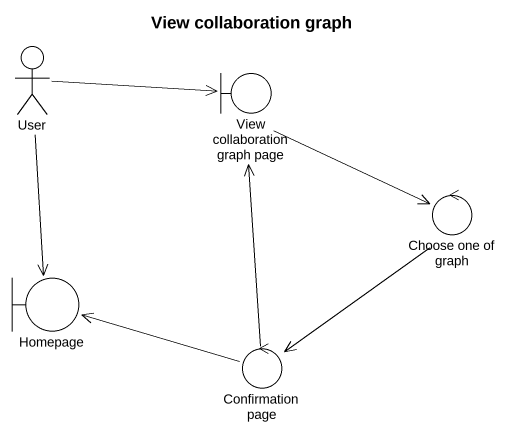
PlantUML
@startuml
title View collaboration graph
actor User
boundary "View collaboration graph page" as View_collaboration_graph
control "Choose one of graph" as Choose_one_of_graph
boundary Homepage
control "Confirmation page" as Confirmation_page
User -right-> View_collaboration_graph
User --> Homepage
View_collaboration_graph -right-> Choose_one_of_graph
Choose_one_of_graph --> Confirmation_page
Confirmation_page -up-> View_collaboration_graph
Confirmation_page -left-> Homepage
@enduml
